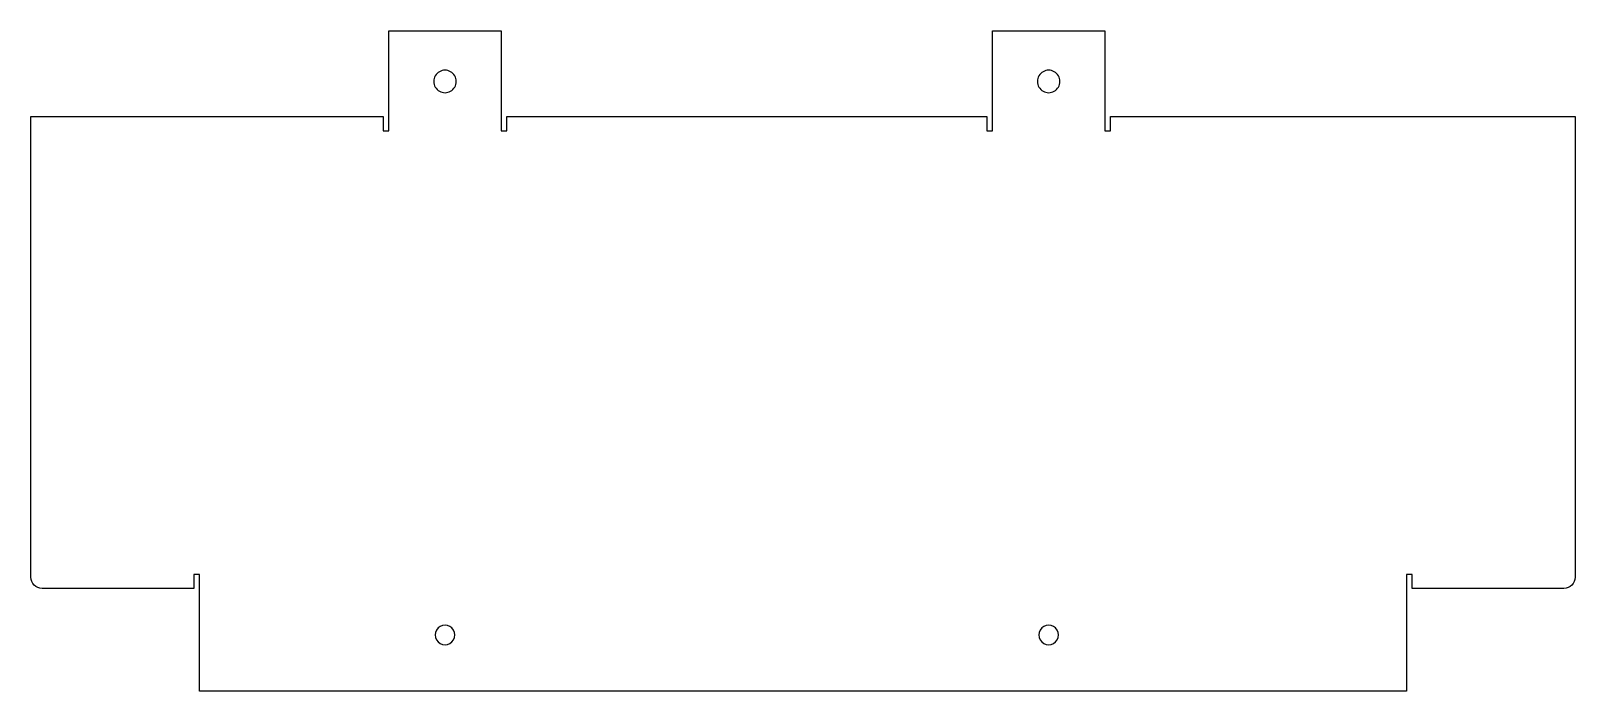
# Model space of a CAD drawing. Extents: x -110 to 165, y 204 to 321.
import ezdxf

# ---------------------------------------------------------------- set-up
doc = ezdxf.new("R2010")
doc.units = 0
doc.layers.add('Layer_1', color=7, linetype='CONTINUOUS')

msp = doc.modelspace()

# ---------------------------------------------------------------- linework, layer by layer
at = {"layer": 'Layer_1', "color": 7}
for p, q in [((-46.161741, 303.600195), (-46.161741, 321.36212)), ((-46.161741, 321.36212), (-26.161767, 321.36212)), ((-26.161767, 321.36212), (-26.161767, 303.600195)), ((61.338123, 303.600195), (61.338123, 321.36212)), ((61.338123, 321.36212), (81.338097, 321.36212)), ((81.338097, 321.36212), (81.338097, 303.600195)), ((-34.161757, 312.362131), (-34.161757, 312.362131)), ((73.338107, 312.362131), (73.338107, 312.362131)), ((-109.911663, 224.100295), (-109.911663, 306.100192)), ((-109.911663, 306.100192), (-47.161741, 306.100192)), ((-47.161741, 306.100192), (-47.161741, 303.600195)), ((-25.16177, 303.600195), (-25.16177, 306.100192)), ((-25.16177, 306.100192), (60.338123, 306.100192)), ((60.338123, 306.100192), (60.338123, 303.600195)), ((82.338097, 303.600195), (82.338097, 306.100192)), ((82.338097, 306.100192), (165.087991, 306.100192)), ((165.087991, 306.100192), (165.087991, 224.100295)), ((-47.161741, 303.600195), (-46.161741, 303.600195)), ((-26.161767, 303.600195), (-25.16177, 303.600195)), ((60.338123, 303.600195), (61.338123, 303.600195)), ((81.338097, 303.600195), (82.338097, 303.600195)), ((-79.9117, 224.600304), (-80.911699, 224.600304)), ((-80.911699, 224.600304), (-80.911699, 222.100286)), ((-79.9117, 203.83837), (-79.9117, 224.600304)), ((136.088027, 224.600304), (135.08803, 224.600304)), ((135.08803, 224.600304), (135.08803, 203.83837)), ((136.088027, 222.100286), (136.088027, 224.600304)), ((-80.911699, 222.100286), (-107.911664, 222.100286)), ((163.087995, 222.100286), (136.088027, 222.100286)), ((-34.411758, 213.838364), (-34.411758, 213.838364)), ((73.088108, 213.838364), (73.088108, 213.838364)), ((135.08803, 203.83837), (-79.9117, 203.83837))]:
    msp.add_line(p, q, dxfattribs=at)
for points in [[(-37.161753, 314.094179), (-37.780554, 313.736914), (-38.161751, 313.076661), (-38.161751, 312.362131)], [(-35.161755, 314.094179), (-35.780557, 314.451444), (-36.542951, 314.451444), (-37.161753, 314.094179)], [(-34.161757, 312.362131), (-34.161757, 313.076661), (-34.542954, 313.736914), (-35.161755, 314.094179)], [(70.338111, 314.094179), (69.71931, 313.736914), (69.338112, 313.076661), (69.338112, 312.362131)], [(72.338109, 314.094179), (71.719307, 314.451444), (70.956913, 314.451444), (70.338111, 314.094179)], [(73.338107, 312.362131), (73.338107, 313.076661), (72.95691, 313.736914), (72.338109, 314.094179)], [(-38.161751, 312.362131), (-38.161751, 311.6476), (-37.780554, 310.987347), (-37.161753, 310.630082)], [(-35.161755, 310.630082), (-34.542954, 310.987347), (-34.161757, 311.6476), (-34.161757, 312.362131)], [(69.338112, 312.362131), (69.338112, 311.6476), (69.71931, 310.987347), (70.338111, 310.630082)], [(72.338109, 310.630082), (72.95691, 310.987347), (73.338107, 311.6476), (73.338107, 312.362131)], [(-37.161753, 310.630082), (-36.542951, 310.272817), (-35.780557, 310.272817), (-35.161755, 310.630082)], [(70.338111, 310.630082), (70.956913, 310.272817), (71.719307, 310.272817), (72.338109, 310.630082)], [(-109.325881, 222.686075), (-109.700954, 223.06115), (-109.911666, 223.569861), (-109.911663, 224.100295)], [(165.087991, 224.100295), (165.087994, 223.569861), (164.877282, 223.061151), (164.50221, 222.686076)], [(-107.911664, 222.100286), (-108.442099, 222.100285), (-108.950808, 222.311), (-109.325881, 222.686075)], [(164.50221, 222.686076), (164.127137, 222.311001), (163.618429, 222.100286), (163.087995, 222.100286)], [(-37.037274, 215.355407), (-37.578989, 215.0424), (-37.912396, 214.464007), (-37.911752, 213.838364)], [(-35.286237, 215.355407), (-35.827952, 215.668414), (-36.495559, 215.668414), (-37.037274, 215.355407)], [(-34.411758, 213.838364), (-34.411115, 214.464007), (-34.744521, 215.0424), (-35.286237, 215.355407)], [(70.463111, 215.353907), (69.921659, 215.0413), (69.588112, 214.463578), (69.588112, 213.838364)], [(72.213109, 215.353907), (71.671658, 215.666514), (71.004562, 215.666514), (70.463111, 215.353907)], [(73.088108, 213.838364), (73.088108, 214.463578), (72.75456, 215.0413), (72.213109, 215.353907)], [(-37.911752, 213.838364), (-37.912396, 213.212722), (-37.578989, 212.634328), (-37.037274, 212.321321)], [(-37.037274, 212.321321), (-36.495559, 212.008314), (-35.827952, 212.008314), (-35.286237, 212.321321)], [(-35.286237, 212.321321), (-34.744521, 212.634328), (-34.411115, 213.212722), (-34.411758, 213.838364)], [(69.588112, 213.838364), (69.588112, 213.21315), (69.921659, 212.635428), (70.463111, 212.322821)], [(70.463111, 212.322821), (71.004562, 212.010214), (71.671658, 212.010214), (72.213109, 212.322821)], [(72.213109, 212.322821), (72.75456, 212.635428), (73.088108, 213.21315), (73.088108, 213.838364)]]:
    msp.add_open_spline(points, degree=3, dxfattribs=at)

doc.saveas('drawing.dxf')
